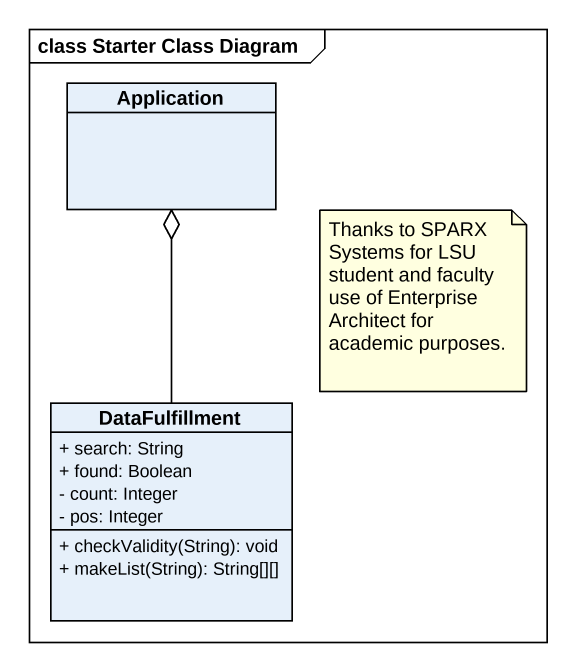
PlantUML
@startuml
mainframe class Starter Class Diagram
hide circle
hide empty members
skinparam classAttributeIconSize 0
class Application
class DataFulfillment {
  + search: String
  + found: Boolean
  - count: Integer
  - pos: Integer
  + checkValidity(String): void
  + makeList(String): String[][]
}
DataFulfillment -up-o Application
note as N1
  Thanks to SPARX Systems for LSU student and faculty use of Enterprise Architect for
  academic purposes.
end note
@enduml
